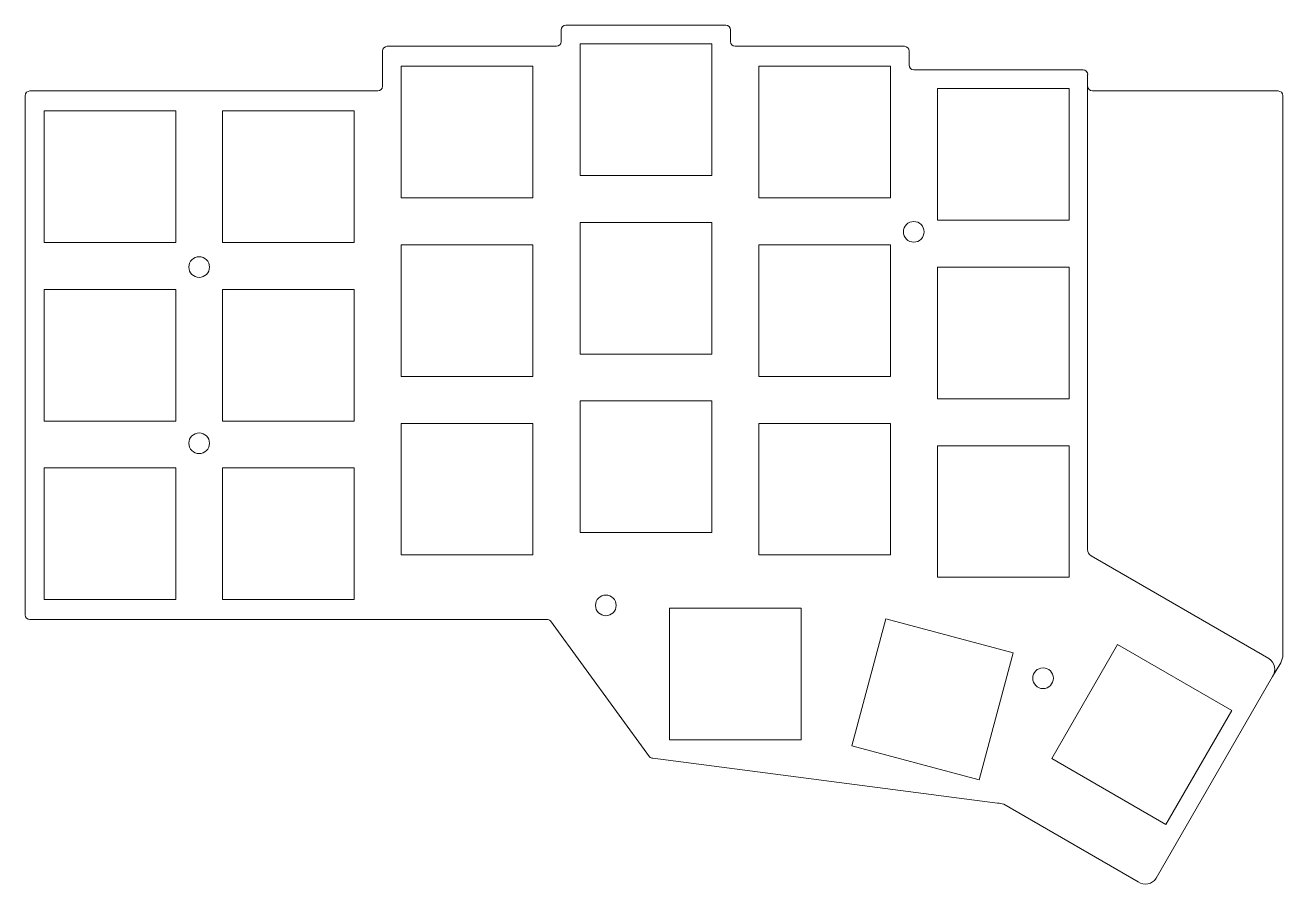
# Model space of a CAD drawing. Header units: millimetres. Extents: x 237 to 371, y -198 to -107.
import ezdxf

# ---------------------------------------------------------------- set-up
doc = ezdxf.new("R2010")
doc.units = ezdxf.units.MM
doc.header["$MEASUREMENT"] = 0
doc.layers.add('Layer 1', color=7, linetype='Continuous', lineweight=0)

# ---------------------------------------------------------------- blocks, each defined once
blk = doc.blocks.new('Block_0')
at = {"layer": 'Layer 1', "color": 250, "lineweight": 0, "true_color": 0x231f20}
for points in [[(309.8, -122.6), (295.8, -122.6), (295.8, -108.6), (309.8, -108.6)], [(290.79, -124.98), (276.79, -124.98), (276.79, -110.98), (290.79, -110.98)], [(328.8, -124.98), (314.8, -124.98), (314.8, -110.98), (328.8, -110.98)], [(347.8, -127.36), (333.8, -127.36), (333.8, -113.36), (347.8, -113.36)], [(252.8, -129.73), (238.8, -129.73), (238.8, -115.73), (252.8, -115.73)], [(271.79, -129.73), (257.79, -129.73), (257.79, -115.73), (271.79, -115.73)], [(309.8, -141.6), (295.8, -141.6), (295.8, -127.6), (309.8, -127.6)], [(290.79, -143.98), (276.79, -143.98), (276.79, -129.98), (290.79, -129.98)], [(328.8, -143.98), (314.8, -143.98), (314.8, -129.98), (328.8, -129.98)], [(347.8, -146.36), (333.8, -146.36), (333.8, -132.36), (347.8, -132.36)], [(252.8, -148.73), (238.8, -148.73), (238.8, -134.73), (252.8, -134.73)], [(271.79, -148.73), (257.79, -148.73), (257.79, -134.73), (271.79, -134.73)], [(309.8, -160.6), (295.8, -160.6), (295.8, -146.6), (309.8, -146.6)], [(290.79, -162.98), (276.79, -162.98), (276.79, -148.98), (290.79, -148.98)], [(328.8, -162.98), (314.8, -162.98), (314.8, -148.98), (328.8, -148.98)], [(347.8, -165.36), (333.8, -165.36), (333.8, -151.36), (347.8, -151.36)], [(252.8, -167.73), (238.8, -167.73), (238.8, -153.73), (252.8, -153.73)], [(271.79, -167.73), (257.79, -167.73), (257.79, -153.73), (271.79, -153.73)], [(319.32, -182.64), (305.32, -182.64), (305.32, -168.64), (319.32, -168.64)], [(338.23, -186.92), (324.71, -183.3), (328.33, -169.77), (341.85, -173.4)], [(358.1, -191.65), (345.97, -184.65), (352.97, -172.52), (365.1, -179.52)]]:
    blk.add_lwpolyline(points, close=True, dxfattribs=at)
for centre in [(331.29, -128.6), (255.29, -132.35), (255.29, -151.1), (298.54, -168.35), (345.04, -176.1)]:
    blk.add_circle(centre, 1.1, dxfattribs=at)
blk.add_open_spline([(369.06, -174), (369.06, -174), (350.14, -163.08), (350.14, -163.08), (350.14, -163.08), (350.14, -163.08), (350.14, -163.08), (349.92, -162.93), (349.79, -162.68), (349.78, -162.42), (349.78, -162.42), (349.78, -162.42), (349.78, -162.42), (349.78, -162.42), (349.78, -111.85), (349.78, -111.85), (349.78, -111.85), (349.79, -111.86), (349.79, -111.86), (349.79, -111.58), (349.56, -111.36), (349.29, -111.36), (349.29, -111.36), (349.29, -111.35), (349.29, -111.35), (349.29, -111.35), (331.29, -111.35), (331.29, -111.35), (331.29, -111.35), (331.29, -111.36), (331.29, -111.36), (331.01, -111.36), (330.79, -111.13), (330.79, -110.86), (330.79, -110.86), (330.79, -110.85), (330.79, -110.85), (330.79, -110.85), (330.79, -109.36), (330.79, -109.36), (330.79, -109.36), (330.79, -109.36), (330.79, -109.36), (330.79, -109.08), (330.56, -108.86), (330.29, -108.86), (330.29, -108.86), (330.29, -108.86), (330.29, -108.86), (330.29, -108.86), (312.29, -108.86), (312.29, -108.86), (312.29, -108.86), (312.29, -108.86), (312.29, -108.86), (312.29, -108.86), (312.29, -108.86), (312.29, -108.86), (312.01, -108.86), (311.79, -108.63), (311.79, -108.36), (311.79, -108.36), (311.79, -108.35), (311.79, -108.35), (311.79, -108.35), (311.79, -107.11), (311.79, -107.11), (311.79, -107.11), (311.79, -107.11), (311.79, -107.11), (311.79, -106.83), (311.56, -106.61), (311.29, -106.61), (311.29, -106.61), (311.29, -106.61), (311.29, -106.61), (311.29, -106.61), (311.29, -106.6), (311.29, -106.6), (311.29, -106.6), (294.29, -106.6), (294.29, -106.6), (294.29, -106.6), (294.29, -106.61), (294.29, -106.61), (294.01, -106.61), (293.79, -106.83), (293.79, -107.11), (293.79, -107.11), (293.79, -107.11), (293.79, -107.11), (293.79, -107.11), (293.79, -107.11), (293.79, -107.11), (293.79, -107.11), (293.79, -108.35), (293.79, -108.35), (293.79, -108.35), (293.79, -108.36), (293.79, -108.36), (293.79, -108.36), (293.79, -108.36), (293.79, -108.36), (293.79, -108.63), (293.56, -108.86), (293.29, -108.86), (293.29, -108.86), (293.29, -108.86), (293.29, -108.86), (293.29, -108.86), (275.29, -108.86), (275.29, -108.86), (275.29, -108.86), (275.29, -108.86), (275.29, -108.86), (275.01, -108.86), (274.79, -109.08), (274.79, -109.36), (274.79, -109.36), (274.79, -109.36), (274.79, -109.36), (274.79, -109.36), (274.79, -113.1), (274.79, -113.1), (274.79, -113.1), (274.79, -113.11), (274.79, -113.11), (274.79, -113.11), (274.79, -113.11), (274.79, -113.11), (274.79, -113.38), (274.56, -113.61), (274.29, -113.61), (274.29, -113.61), (274.29, -113.61), (274.29, -113.61), (274.29, -113.61), (237.29, -113.61), (237.29, -113.61), (237.29, -113.61), (237.29, -113.61), (237.29, -113.61), (237.01, -113.61), (236.79, -113.83), (236.79, -114.11), (236.79, -114.11), (236.79, -114.11), (236.79, -114.11), (236.79, -114.11), (236.79, -114.11), (236.79, -114.11), (236.79, -114.11), (236.79, -169.36), (236.79, -169.36), (236.79, -169.36), (236.79, -169.36), (236.79, -169.36), (236.79, -169.63), (237.01, -169.86), (237.29, -169.86), (237.29, -169.86), (237.29, -169.86), (237.29, -169.86), (237.29, -169.86), (237.29, -169.86), (237.29, -169.86), (237.29, -169.86), (292.29, -169.86), (292.29, -169.86), (292.29, -169.86), (292.29, -169.86), (292.29, -169.86), (292.42, -169.86), (292.55, -169.91), (292.64, -170), (292.64, -170), (292.64, -170), (292.64, -170), (292.64, -170), (303.18, -184.46), (303.18, -184.46), (303.18, -184.46), (303.18, -184.46), (303.18, -184.46), (303.28, -184.55), (303.4, -184.61), (303.54, -184.61), (303.54, -184.61), (303.54, -184.61), (303.54, -184.61), (303.54, -184.61), (340.21, -189.38), (340.21, -189.38), (340.21, -189.38), (340.21, -189.38), (340.21, -189.38), (340.43, -189.4), (340.65, -189.44), (340.86, -189.51), (340.86, -189.51), (340.86, -189.51), (340.86, -189.51), (340.86, -189.51), (355.15, -197.77), (355.15, -197.77), (355.15, -197.77), (355.16, -197.77), (355.16, -197.77), (355.79, -198.2), (356.65, -198.03), (357.08, -197.39), (357.08, -197.39), (357.08, -197.39), (357.08, -197.39), (357.08, -197.39), (357.08, -197.39), (357.08, -197.39), (357.08, -197.39), (369.44, -175.93), (369.44, -175.93), (369.44, -175.93), (369.44, -175.93), (369.44, -175.93), (369.87, -175.3), (369.7, -174.43), (369.06, -174.01), (369.06, -174.01), (369.06, -174), (369.06, -174), (369.06, -174), (369.06, -174), (369.06, -174)], degree=3, knots=[0, 0, 0, 0, 1, 1, 1, 2, 2, 2, 3, 3, 3, 4, 4, 4, 5, 5, 5, 6, 6, 6, 7, 7, 7, 8, 8, 8, 9, 9, 9, 10, 10, 10, 11, 11, 11, 12, 12, 12, 13, 13, 13, 14, 14, 14, 15, 15, 15, 16, 16, 16, 17, 17, 17, 18, 18, 18, 19, 19, 19, 20, 20, 20, 21, 21, 21, 22, 22, 22, 23, 23, 23, 24, 24, 24, 25, 25, 25, 26, 26, 26, 27, 27, 27, 28, 28, 28, 29, 29, 29, 30, 30, 30, 31, 31, 31, 32, 32, 32, 33, 33, 33, 34, 34, 34, 35, 35, 35, 36, 36, 36, 37, 37, 37, 38, 38, 38, 39, 39, 39, 40, 40, 40, 41, 41, 41, 42, 42, 42, 43, 43, 43, 44, 44, 44, 45, 45, 45, 46, 46, 46, 47, 47, 47, 48, 48, 48, 49, 49, 49, 50, 50, 50, 51, 51, 51, 52, 52, 52, 53, 53, 53, 54, 54, 54, 55, 55, 55, 56, 56, 56, 57, 57, 57, 58, 58, 58, 59, 59, 59, 60, 60, 60, 61, 61, 61, 62, 62, 62, 63, 63, 63, 64, 64, 64, 65, 65, 65, 66, 66, 66, 67, 67, 67, 68, 68, 68, 69, 69, 69, 70, 70, 70, 71, 71, 71, 72, 72, 72, 73, 73, 73, 74, 74, 74, 75, 75, 75, 76, 76, 76, 77, 77, 77, 77], dxfattribs=at)
blk = doc.blocks.new('Block_2')
at = {"layer": 'Layer 1', "color": 250, "lineweight": 0, "true_color": 0x231f20}
for points in [[(349.78, -113.1)], [(370.31, -174.46)]]:
    blk.add_lwpolyline(points, dxfattribs=at)
blk.add_open_spline([(370.31, -174.45), (370.46, -174.19), (370.54, -173.89), (370.54, -173.58), (370.54, -173.58), (370.54, -173.58), (370.54, -173.58), (370.54, -173.58), (370.54, -114.11), (370.54, -114.11), (370.54, -114.11), (370.54, -114.11), (370.54, -114.11), (370.54, -113.83), (370.31, -113.61), (370.04, -113.61), (370.04, -113.61), (370.04, -113.61), (370.04, -113.61), (370.04, -113.61), (350.29, -113.61), (350.29, -113.61), (350.29, -113.61), (350.29, -113.61), (350.29, -113.61), (350.29, -113.61), (350.29, -113.61), (350.29, -113.61), (350.01, -113.61), (349.78, -113.38), (349.78, -113.1)], degree=3, knots=[0, 0, 0, 0, 1, 1, 1, 2, 2, 2, 3, 3, 3, 4, 4, 4, 5, 5, 5, 6, 6, 6, 7, 7, 7, 8, 8, 8, 9, 9, 9, 10, 10, 10, 10], dxfattribs=at)
blk = doc.blocks.new('Block_1')
at = {"layer": 'Layer 1'}
blk.add_blockref('Block_2', (0, 0), dxfattribs=at)

msp = doc.modelspace()

# ---------------------------------------------------------------- linework, layer by layer
at = {"layer": 'Layer 1', "color": 250, "lineweight": 0, "true_color": 0x231f20}
msp.add_line((369.44, -175.93), (370.31, -174.45), dxfattribs=at)
msp.add_lwpolyline([(370.31, -174.45)], dxfattribs=at)

# ---------------------------------------------------------------- block references
at = {"layer": 'Layer 1'}
for name in ['Block_0', 'Block_1']:
    msp.add_blockref(name, (0, 0), dxfattribs=at)

doc.saveas('drawing.dxf')
